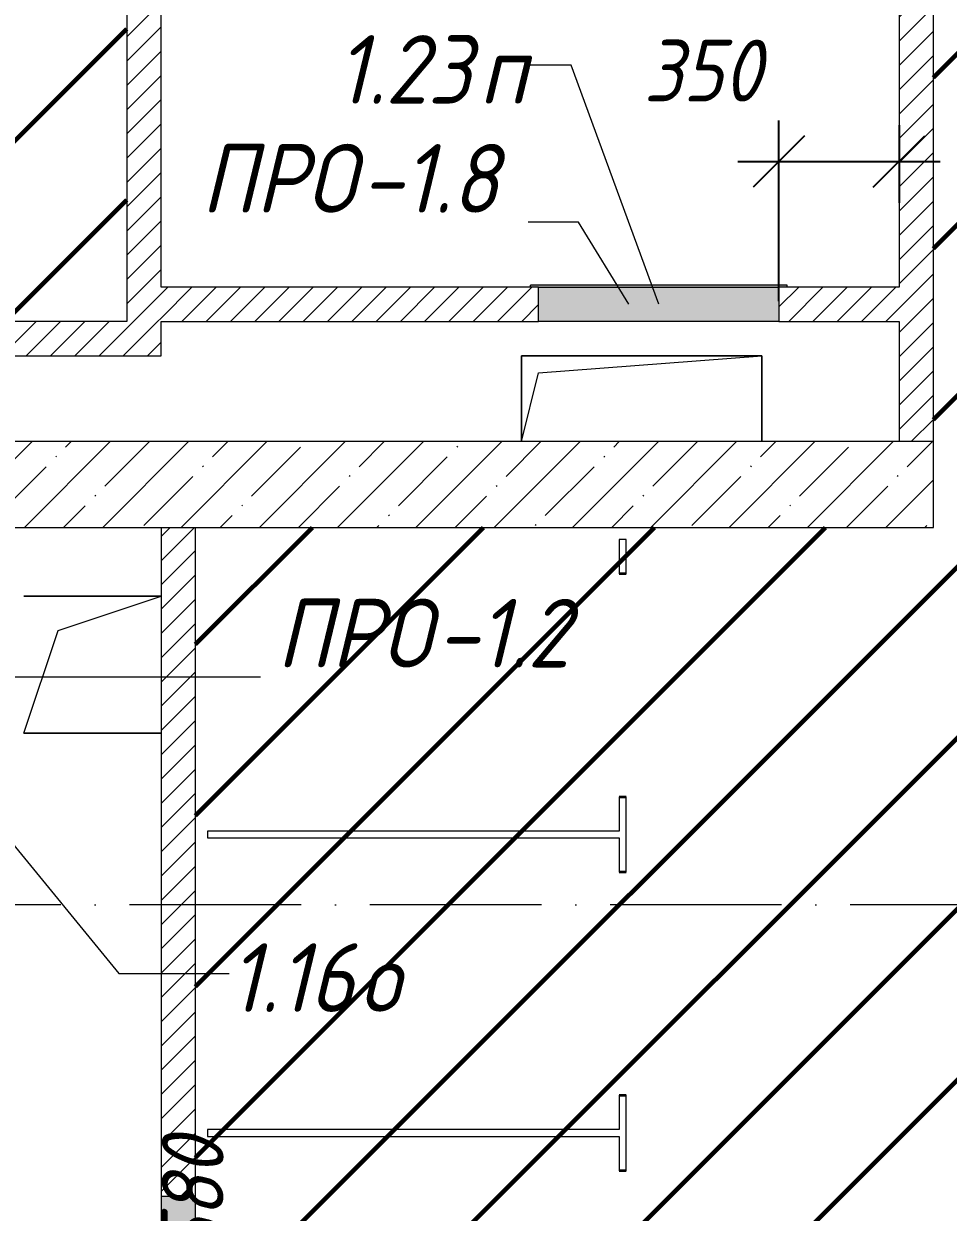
# Model space of a CAD drawing. Header units: millimetres. Extents: x -606178 to 312196, y -19338 to 632709.
# Drawn here: x -415831 to -413137, y 452730 to 456193 of the extents above; entities that cross this region are included whole.
import ezdxf

# ---------------------------------------------------------------- set-up
doc = ezdxf.new("R2010")
doc.units = ezdxf.units.MM
doc.linetypes.add('50_200_ШТРИХ_1Т_ш5_п1_п1_', pattern=[700, 500, -100, 0, -100])
for name, color, linetype, lineweight in [('6.4.1) Окр пт с инж. ПТ2.16', 3, 'Continuous', 60), ('A-____-____-DIMS', 7, 'Continuous', 9), ('A-DOOR-OPNG-MCUT', 7, 'Continuous', 35), ('A-FLOR-____-OTLN', 7, 'Continuous', 9), ('A-GENM-____-IDEN', 7, 'Continuous', 9), ('A-GENM-____-OTLN', 7, 'Continuous', 9), ('A-GLAZ-____-IDEN', 7, 'Continuous', 9), ('A-GLAZ-____-OTLN', 7, 'Continuous', 9), ('A-WALL-____-MCUT-1', 7, 'Continuous', 9), ('A-WALL-____-PATT-1', 7, 'Continuous', 9), ('A-WALL-FNSH-MCUT-1', 7, 'Continuous', 9), ('S-GRID-____-OTLN-1', 7, '50_200_ШТРИХ_1Т_ш5_п1_п1_', 9)]:
    doc.layers.add(name, color=color, linetype=linetype, lineweight=lineweight)
doc.layers.add('A-DOOR-____-OTLN-1', color=7, linetype='Continuous', lineweight=9, true_color=0xffffff)
doc.layers.add('A-GLAZ-____-OTLN-1', color=7, linetype='Continuous', lineweight=9, true_color=0xc0c0c0)
doc.styles.add('ISOCPEUR_I_10', font='isocpeui.ttf', dxfattribs={"width": 0.9, "height": 180})
doc.styles.add('ISOCPEUR_I_9', font='isocpeui.ttf', dxfattribs={"width": 0.9, "height": 250})
doc.dimstyles.new('ISO-1_8_0_9К_СРЕДНИЙ_Кладочные_4', dxfattribs={"dimscale": 304.8, "dimtxt": 179.276612, "dimasz": 0.492126, "dimexe": 0.393701, "dimexo": 0, "dimgap": 0, "dimtad": 1, "dimdec": 3, "dimrnd": 0.001, "dimdsep": 46, "dimtxsty": 'ISOCPEUR_I_10', "dimblk1": 'OBLIQUE', "dimblk2": 'OBLIQUE', "dimsah": 1, "dimcen": 0.09, "dimdle": 0.393701, "dimazin": 0, "dimtfac": 1, "dimtdec": 4, "dimtix": 1, "dimtmove": 1, "dimatfit": 3, "dimfxl": 1, "dimtvp": 1, "dimtolj": 1, "dimtzin": 0, "dimarcsym": 2})
pattern_1 = [(45, (-425830.77, 451794.26), (-35.35534, 35.35534), [])]

# ---------------------------------------------------------------- blocks, each defined once
blk = doc.blocks.new('DOR_ДУ_распашная__1Ст_Прямоугольная_ШЕР - Вн_650х2100h_Кабинки С_у-17949503-АР1_План отверстий 1 этажа в осях 1-64_А-ГГ')
at = {"layer": 'A-DOOR-OPNG-MCUT'}
for p, q in [((-325, 10), (-325, -10)), ((325, -10), (325, 10))]:
    blk.add_line(p, q, dxfattribs=at)
blk = doc.blocks.new('AR_Отверстие Ниша - Лючок-32401328-АР1_План отверстий 1 этажа в осях 1-64_А-ГГ')
at = {"layer": 'A-GLAZ-____-OTLN'}
blk.add_hatch(color=256, dxfattribs=at).paths.add_polyline_path([(-200, -50), (200, -50), (200, 50), (-200, 50), (-200, -47)], flags=0)
for p, q in [((200, 50), (-200, 50)), ((200, -50), (200, 50)), ((-200, -50), (200, -50))]:
    blk.add_line(p, q, dxfattribs=at)
blk = doc.blocks.new('AR_Отверстие Ниша - Лючок-32405838-АР1_План отверстий 1 этажа в осях 1-64_А-ГГ')
at = {"layer": 'A-GLAZ-____-OTLN'}
blk.add_hatch(color=256, dxfattribs=at).paths.add_polyline_path([(350, -50), (350, 50), (-350, 50), (-350, -50)], flags=0)
for p, q in [((-350, 50), (350, 50)), ((-350, -50), (-350, 50)), ((350, 50), (350, -50)), ((350, -50), (-350, -50))]:
    blk.add_line(p, q, dxfattribs=at)
blk = doc.blocks.new('Л_Общий_Лючок - Лючок-29741595-АР1_План отверстий 1 этажа в осях 1-64_А-ГГ')
at = {"layer": 'A-GLAZ-____-OTLN-1'}
blk.add_hatch(color=256, dxfattribs=at).paths.add_polyline_path([(-24, 0), (-24, -6), (724, -6), (724, 0), (0, 0)], flags=0)
at = {"layer": 'A-GLAZ-____-OTLN'}
for p, q in [((-24, 0), (-24, -6)), ((724, 0), (724, -6)), ((-24, -6), (724, -6))]:
    blk.add_line(p, q, dxfattribs=at)
blk = doc.blocks.new('AR_Отверстие прямоугольное _в плите_ - AR_Отверстие прямоугольное _в плите_-30459221-АР1_План отверстий 1 этажа в осях 1-64_А-ГГ')
at = {"layer": 'A-GENM-____-OTLN'}
for p, q in [((350, 125), (-350, 125)), ((-350, 125), (-350, -125)), ((-300, 75), (350, 125)), ((350, -125), (350, 125)), ((-350, -125), (-300, 75))]:
    blk.add_line(p, q, dxfattribs=at)
blk = doc.blocks.new('AR_Отверстие прямоугольное _в плите_ - AR_Отверстие прямоугольное _в плите_-30459211-АР1_План отверстий 1 этажа в осях 1-64_А-ГГ')
at = {"layer": 'A-GENM-____-OTLN'}
for p, q in [((200, 200), (-200, 200)), ((-100, 100), (200, 200)), ((-200, -200), (-100, 100)), ((-200, -200), (200, -200))]:
    blk.add_line(p, q, dxfattribs=at)
blk = doc.blocks.new('_Oblique')
at = {"color": 0, "linetype": 'ByBlock', "lineweight": -2}
blk.add_line((-0.5, -0.5), (0.5, 0.5), dxfattribs=at)
blk = doc.blocks.new('*D4260')
at = {"layer": 'A-____-____-DIMS', "color": 0, "lineweight": -2, "transparency": 16777216}
for p, q in [((-413630.8, 455384.4), (-413630.8, 455911.4)), ((-413280.8, 455897.5), (-413280.8, 455671.4)), ((-413750.8, 455791.4), (-413160.8, 455791.4))]:
    blk.add_line(p, q, dxfattribs=at)
at = {"layer": 'Defpoints', "color": 0, "transparency": 16777216}
for p in [(-413280.8, 455897.5), (-413280.8, 455791.4), (-413630.8, 455384.4)]:
    blk.add_point(p, dxfattribs=at)
at = {"layer": 'A-____-____-DIMS', "color": 0, "lineweight": -2, "transparency": 16777216, "xscale": 150, "yscale": 150, "zscale": 150, "rotation": 180}
blk.add_blockref('_Oblique', (-413630.8, 455791.4), dxfattribs=at)
at = {"layer": 'A-____-____-DIMS', "color": 0, "lineweight": -2, "transparency": 16777216, "xscale": 150, "yscale": 150, "zscale": 150}
blk.add_blockref('_Oblique', (-413280.8, 455791.4), dxfattribs=at)
at = {"layer": 'A-____-____-DIMS', "color": 0, "transparency": 16777216, "insert": (-414025.2, 456146.5), "char_height": 180, "width": 409.578, "attachment_point": 1, "line_spacing_factor": 1.149209, "style": 'ISOCPEUR_I_10'}
blk.add_mtext('\\A1;350', dxfattribs=at)
blk = doc.blocks.new('*D4192')
at = {"layer": 'A-____-____-DIMS', "color": 0, "lineweight": -2, "transparency": 16777216}
for p, q in [((-415136.4, 452680.1), (-414986.4, 452680.1)), ((-414986.4, 452680.1), (-414986.4, 452375.3)), ((-414986.4, 451675.3), (-414986.4, 452495.3)), ((-415378.7, 452375.3), (-414866.4, 452375.3)), ((-415280.8, 451795.3), (-414866.4, 451795.3))]:
    blk.add_line(p, q, dxfattribs=at)
at = {"layer": 'Defpoints', "color": 0, "transparency": 16777216}
for p in [(-415378.7, 452375.3), (-414986.4, 452375.3), (-415280.8, 451795.3)]:
    blk.add_point(p, dxfattribs=at)
at = {"layer": 'A-____-____-DIMS', "color": 0, "lineweight": -2, "transparency": 16777216, "xscale": 150, "yscale": 150, "zscale": 150}
for p, rotation in [((-414986.4, 452375.3), 90), ((-414986.4, 451795.3), 270)]:
    blk.add_blockref('_Oblique', p, dxfattribs=dict(at, rotation=rotation))
at = {"layer": 'A-____-____-DIMS', "color": 0, "transparency": 16777216, "insert": (-415428.5, 452595.3), "char_height": 180, "width": 409.578, "attachment_point": 1, "rotation": 90, "line_spacing_factor": 1.149209, "style": 'ISOCPEUR_I_10'}
blk.add_mtext('\\A1;580', dxfattribs=at)

msp = doc.modelspace()

# ---------------------------------------------------------------- hatches: boundary and pattern name
at = {"layer": '6.4.1) Окр пт с инж. ПТ2.16'}
h = msp.add_hatch(dxfattribs=at)
h.set_pattern_fill('ANSI31', color=256, scale=111)
h.paths.add_polyline_path([(-415530.7712, 457675.3011), (-415955.7712, 457675.3011), (-415955.7712, 457669.3011), (-416030.7712, 457669.3011), (-416500.7712, 457675.3011), (-416700.7712, 457675.3011), (-417180.7712, 457675.3011), (-417180.7712, 457669.3011), (-417255.7712, 457669.3011), (-417930.7712, 457672.0942), (-417930.7712, 455325.3011), (-417830.7712, 455325.3011), (-417530.7712, 455325.3011), (-417280.7712, 455325.3011), (-416780.7712, 455325.3011), (-415530.7712, 455325.3011)])
h = msp.add_hatch(dxfattribs=at)
h.set_pattern_fill('ANSI31', color=256, scale=111)
h.paths.add_polyline_path([(-411530.7712, 454025.3011), (-411530.7712, 454325.3011), (-411530.7712, 454525.3011), (-411530.7712, 454725.3011), (-411930.7712, 454725.3011), (-411980.7712, 454725.3011), (-411980.7712, 454825.3011), (-411930.7712, 454825.3011), (-411530.7712, 454825.3011), (-411530.7712, 456135.3011), (-411530.7712, 456335.3011), (-411530.7712, 456775.3011), (-411530.7712, 457075.3011), (-411530.7712, 457675.3011), (-411855.7712, 457675.3011), (-411855.7712, 457669.3011), (-411930.7712, 457669.3011), (-411930.7712, 457675.3011), (-412430.7712, 457675.3011), (-412730.7712, 457675.3011), (-413080.7712, 457675.3011), (-413080.7712, 457669.3011), (-413155.7712, 457669.3011), (-413180.7712, 457669.5511), (-413180.7712, 454975.3011), (-413180.7712, 454725.3011), (-415330.7712, 454725.3011), (-415330.7712, 452775.3011), (-415330.7712, 452375.3011), (-415330.7712, 452325.3011), (-415330.7712, 451995.3011), (-415330.7712, 451795.3011), (-415330.7712, 450375.3011), (-414930.7712, 450375.3011), (-414230.7712, 450375.3011), (-414230.7712, 450125.3011), (-413105.7712, 450125.3011), (-413105.7712, 450131.3011), (-413030.7712, 450131.3011), (-413030.7712, 450125.3011), (-412030.7712, 450125.3011), (-412030.7712, 450131.3011), (-411955.7712, 450131.3011), (-411630.7712, 450127.5868), (-411630.7712, 450225.3011), (-411530.7712, 450225.3011), (-411530.7712, 452275.3011), (-411530.7712, 452325.3011)])
at = {"layer": 'A-WALL-____-PATT-1'}
h = msp.add_hatch(dxfattribs=at)
h.set_pattern_fill('FP_5', color=256, style=0, pattern_type=2)
h.set_pattern_definition(pattern_1)
h.paths.add_polyline_path([(-415530.7712, 455325.3011), (-415430.7712, 455325.3011), (-415430.7712, 457675.3011), (-415530.7712, 457675.3011), (-415530.7712, 455968.7211)], flags=0)
h = msp.add_hatch(dxfattribs=at)
h.set_pattern_fill('FP_5', color=256, style=0, pattern_type=2)
h.set_pattern_definition(pattern_1)
h.paths.add_polyline_path([(-413180.7712, 454975.3011), (-413180.7712, 457675.3011), (-413280.7712, 457675.3011), (-413280.7712, 454975.3011)], flags=0)
h = msp.add_hatch(dxfattribs=at)
h.set_pattern_fill('FP_5', color=256, style=0, pattern_type=2)
h.set_pattern_definition(pattern_1)
h.paths.add_polyline_path([(-413473.4713, 455325.3011), (-413280.7712, 455325.3011), (-413280.7712, 455425.3011), (-413630.7712, 455425.3011), (-413630.7712, 455325.3011)], flags=0)
h.paths.add_polyline_path([(-414330.7712, 455325.3011), (-414330.7712, 455425.3011), (-415430.7712, 455425.3011), (-415430.7712, 455325.3011), (-415240.9355, 455325.3011)], flags=0)
h = msp.add_hatch(dxfattribs=at)
h.set_pattern_fill('FP_5', color=256, style=0, pattern_type=2)
h.set_pattern_definition(pattern_1)
h.paths.add_polyline_path([(-415430.7712, 455225.3011), (-415430.7712, 455325.3011), (-416780.7712, 455325.3011), (-416780.7712, 455225.3011)], flags=0)
h.paths.add_polyline_path([(-417280.7712, 455225.3011), (-417280.7712, 455325.3011), (-417530.7712, 455325.3011), (-417530.7712, 455225.3011)], flags=0)
h.paths.add_polyline_path([(-418030.7712, 455225.3011), (-417830.7712, 455225.3011), (-417830.7712, 455325.3011), (-418030.7712, 455325.3011)], flags=0)
h = msp.add_hatch(dxfattribs=at)
h.set_pattern_fill('FP_27', color=256, style=0, pattern_type=2)
h.set_pattern_definition([(45, (-425830.77, 451794.26), (-114.0493, 114.0493), []), (45, (-425716.72, 451794.26), (-114.0493, 114.0493), [201.612, -40.322, 3.353, -36.97])])
h.paths.add_polyline_path([(-413180.7712, 454725.3011), (-413180.7712, 454975.3011), (-417380.7712, 454975.3011), (-417380.7712, 454725.3011), (-413473.4713, 454725.3011)], flags=0)
h.paths.add_polyline_path([(-417580.7712, 454725.3011), (-417580.7712, 454975.3011), (-418080.7712, 454975.3011), (-418080.7712, 454725.3011)], flags=0)
h = msp.add_hatch(dxfattribs=at)
h.set_pattern_fill('FP_5', color=256, style=0, pattern_type=2)
h.set_pattern_definition(pattern_1)
h.paths.add_polyline_path([(-415330.7712, 450375.3011), (-415330.7712, 451795.3011), (-415430.7712, 451795.3011), (-415430.7712, 450375.3011)], flags=0)
h.paths.add_polyline_path([(-415330.7712, 451995.3011), (-415330.7712, 452325.3011), (-415333.7712, 452325.3011), (-415333.7712, 452372.3011), (-415427.7712, 452372.3011), (-415427.7712, 452325.3011), (-415430.7712, 452325.3011), (-415430.7712, 451995.3011), (-415333.7712, 451995.3011)], flags=0)
h.paths.add_polyline_path([(-415330.7712, 452775.3011), (-415330.7712, 454725.3011), (-415430.7712, 454725.3011), (-415430.7712, 452775.3011)], flags=0)

# ---------------------------------------------------------------- linework, layer by layer
at = {"layer": 'A-FLOR-____-OTLN'}
for p, q in [((-414380.7712, 455225.3011), (-413680.7712, 455225.3011)), ((-414380.7712, 454975.3011), (-414380.7712, 455225.3011)), ((-413680.7712, 455225.3011), (-413680.7712, 454975.3011)), ((-415830.7712, 454525.3011), (-415430.7712, 454525.3011)), ((-415430.7712, 454125.3011), (-415830.7712, 454125.3011))]:
    msp.add_line(p, q, dxfattribs=at)
at = {"layer": 'A-GENM-____-IDEN'}
for p, q in [((-414214.6399, 455615.1628), (-414361.1168, 455615.1628)), ((-414068.163, 455375.3011), (-414214.6399, 455615.1628)), ((-415880.7712, 454289.8649), (-415140.8426, 454289.8649))]:
    msp.add_line(p, q, dxfattribs=at)
at = {"layer": 'A-GLAZ-____-IDEN'}
for p, q in [((-414235.8855, 456072.1628), (-414361.1168, 456072.1628)), ((-413980.7712, 455375.3011), (-414235.8855, 456072.1628)), ((-415880.7712, 453825.3011), (-415553.4698, 453425.7229)), ((-415553.4698, 453425.7229), (-415232.5218, 453425.7229))]:
    msp.add_line(p, q, dxfattribs=at)
at = {"layer": 'A-WALL-____-MCUT-1'}
for p, q in [((-413180.7712, 454975.3011), (-417380.7712, 454975.3011)), ((-413180.7712, 454725.3011), (-413180.7712, 454975.3011)), ((-417380.7712, 454725.3011), (-413180.7712, 454725.3011))]:
    msp.add_line(p, q, dxfattribs=at)
at = {"layer": 'A-WALL-FNSH-MCUT-1'}
for p, q in [((-415530.7712, 457675.3011), (-415530.7712, 455325.3011)), ((-413280.7712, 457675.3011), (-413280.7712, 455425.3011)), ((-413180.7712, 454975.3011), (-413180.7712, 457675.3011)), ((-415430.7712, 455425.3011), (-415430.7712, 457375.3011)), ((-414330.7712, 455425.3011), (-415430.7712, 455425.3011)), ((-413280.7712, 455425.3011), (-413630.7712, 455425.3011)), ((-415530.7712, 455325.3011), (-416780.7712, 455325.3011)), ((-415430.7712, 455225.3011), (-415430.7712, 455325.3011)), ((-415430.7712, 455325.3011), (-414330.7712, 455325.3011)), ((-413630.7712, 455325.3011), (-413280.7712, 455325.3011)), ((-413280.7712, 455325.3011), (-413280.7712, 454975.3011)), ((-416780.7712, 455225.3011), (-415430.7712, 455225.3011)), ((-415430.7712, 454725.3011), (-415430.7712, 452775.3011)), ((-415330.7712, 452775.3011), (-415330.7712, 454725.3011)), ((-414075.7712, 454690.3011), (-414095.7712, 454690.3011)), ((-414095.7712, 454690.3011), (-414095.7712, 454590.3011)), ((-414075.7712, 454590.3011), (-414075.7712, 454690.3011)), ((-414095.7712, 453940.3011), (-414095.7712, 453840.3011)), ((-414075.7712, 453720.3011), (-414075.7712, 453940.3011)), ((-414095.7712, 453840.3011), (-415295.7712, 453840.3011)), ((-415295.7712, 453840.3011), (-415295.7712, 453820.3011)), ((-415295.7712, 453820.3011), (-414095.7712, 453820.3011)), ((-414095.7712, 453820.3011), (-414095.7712, 453720.3011)), ((-414095.7712, 453070.3011), (-414095.7712, 452970.3011)), ((-414075.7712, 452850.3011), (-414075.7712, 453070.3011)), ((-414095.7712, 452970.3011), (-415295.7712, 452970.3011)), ((-415295.7712, 452970.3011), (-415295.7712, 452950.3011)), ((-415295.7712, 452950.3011), (-414095.7712, 452950.3011)), ((-414095.7712, 452950.3011), (-414095.7712, 452850.3011))]:
    msp.add_line(p, q, dxfattribs=at)
at = {"layer": 'S-GRID-____-OTLN-1'}
msp.add_line((-321909.7115, 453625.3011), (-430499.5414, 453625.3011), dxfattribs=at)

# ---------------------------------------------------------------- block references
at = {"layer": 'A-DOOR-____-OTLN-1', "rotation": 269.9999999999989}
for p in [(-414085.7712, 454265.3011), (-414085.7712, 453395.3011), (-414085.7712, 452525.3011)]:
    msp.add_blockref('DOR_ДУ_распашная__1Ст_Прямоугольная_ШЕР - Вн_650х2100h_Кабинки С_у-17949503-АР1_План отверстий 1 этажа в осях 1-64_А-ГГ', p, dxfattribs=at)
at = {"layer": 'A-GENM-____-OTLN'}
for name, p in [('AR_Отверстие прямоугольное _в плите_ - AR_Отверстие прямоугольное _в плите_-30459221-АР1_План отверстий 1 этажа в осях 1-64_А-ГГ', (-414030.7712, 455100.3011)), ('AR_Отверстие прямоугольное _в плите_ - AR_Отверстие прямоугольное _в плите_-30459211-АР1_План отверстий 1 этажа в осях 1-64_А-ГГ', (-415630.7712, 454325.3011))]:
    msp.add_blockref(name, p, dxfattribs=at)
at = {"layer": 'A-GLAZ-____-OTLN'}
for name, p, rotation in [('Л_Общий_Лючок - Лючок-29741595-АР1_План отверстий 1 этажа в осях 1-64_А-ГГ', (-413630.7712, 455425.3011), 180), ('AR_Отверстие Ниша - Лючок-32401328-АР1_План отверстий 1 этажа в осях 1-64_А-ГГ', (-415380.7712, 452575.3011), 89.9999999999997)]:
    msp.add_blockref(name, p, dxfattribs=dict(at, rotation=rotation))
msp.add_blockref('AR_Отверстие Ниша - Лючок-32405838-АР1_План отверстий 1 этажа в осях 1-64_А-ГГ', (-413980.7712, 455375.3011), dxfattribs=at)

# ---------------------------------------------------------------- texts
at = {"layer": 'A-GENM-____-IDEN', "char_height": 200, "attachment_point": 1, "style": 'ISOCPEUR_I_9'}
for s, insert, width in [('ПРО', (-415313.9735, 455842.2789), 562.784625), ('-1.8', (-414849.6297, 455842.2789), 505.063125), ('ПРО', (-415093.6993, 454516.9811), 562.784625), ('-1.2', (-414629.3555, 454516.9811), 505.063125)]:
    msp.add_mtext(s, dxfattribs=dict(at, insert=insert, width=width))
at = {"layer": 'A-GLAZ-____-IDEN', "char_height": 200, "attachment_point": 1, "style": 'ISOCPEUR_I_9'}
for s, insert, width in [('1.23', (-414920.5684, 456159.7774), 505.063125), ('\\fISOCPEUR|b0|i1|c204|p34|;\\W.9;п', (-414503.8497, 456159.7774), 158.734125), ('1.16', (-415232.5218, 453513.3374), 461.772), ('\\fISOCPEUR|b0|i1|c204|p34|;\\W.9;о', (-414851.5218, 453513.3374), 158.734125)]:
    msp.add_mtext(s, dxfattribs=dict(at, insert=insert, width=width))

# ---------------------------------------------------------------- dimensions: what is measured, and where the dimension line sits
at = {"layer": 'A-____-____-DIMS'}
dim = msp.add_linear_dim(base=(-413280.7712, 455791.3851), p1=(-413630.7712, 455384.4211), p2=(-413280.7712, 455897.4512), dimstyle='ISO-1_8_0_9К_СРЕДНИЙ_Кладочные_4', override={"dimpost": '<>', "dimfxl": 621.047342}, dxfattribs=at)
dim.commit()
dim.dimension.update_dxf_attribs({"geometry": '*D4260', "text_midpoint": (-413820.4181, 455906.5472), "dimtype": 160})
dim = msp.add_linear_dim(base=(-414986.3933, 452375.3011), p1=(-415280.7712, 451795.3011), p2=(-415378.7445, 452375.3011), angle=90, dimstyle='ISO-1_8_0_9К_СРЕДНИЙ_Кладочные_4', override={"dimpost": '<>', "dimfxl": 588.216596}, dxfattribs=at)
dim.commit()
dim.dimension.update_dxf_attribs({"geometry": '*D4192', "text_midpoint": (-415101.5554, 452680.0663), "dimtype": 160, "text_rotation": 90})

doc.saveas('drawing.dxf')
